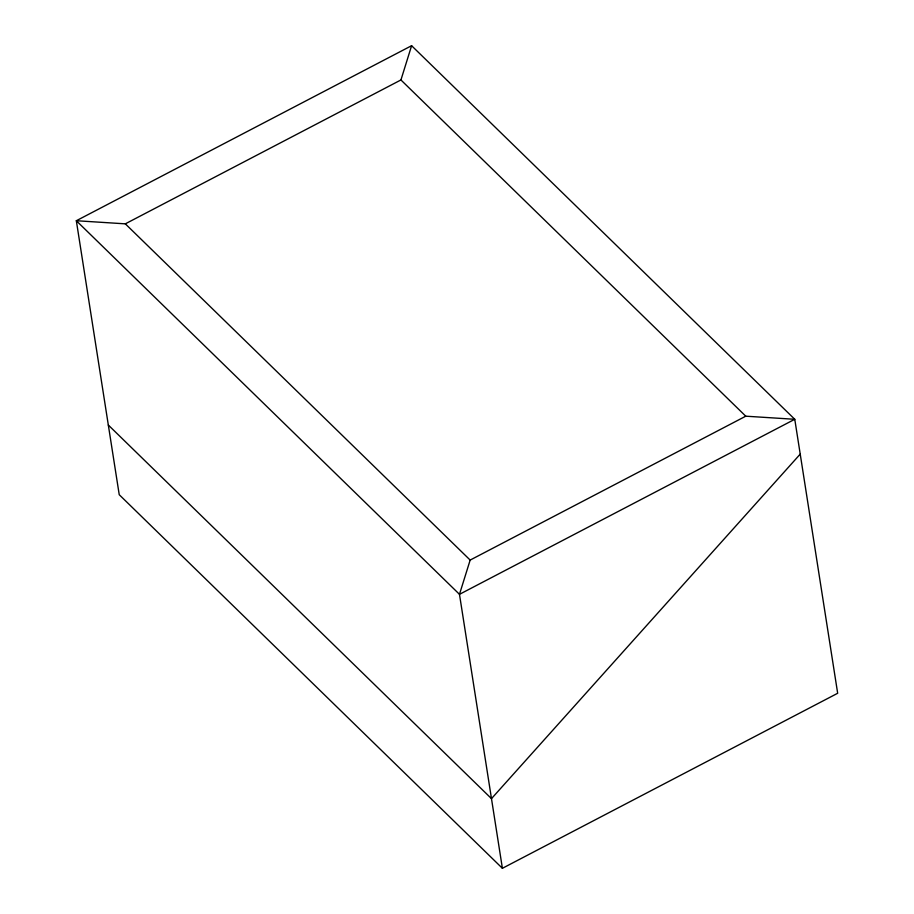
<?xml version="1.0" encoding="UTF-8"?>
<svg xmlns="http://www.w3.org/2000/svg" width="914" height="914" viewBox="0 0 914 914"><rect width="100%" height="100%" fill="white"/><g stroke="black" fill="none" stroke-linecap="round" stroke-linejoin="round"><path stroke-width="1.37" d="M502.392 868.3L459.479 594.329L76.33 220.731L125.321 223.839L400.938 79.952L411.608 45.7L794.769 419.298L837.67 693.269L502.392 868.3L119.231 494.703L76.33 220.731L411.608 45.7M470.162 560.076L459.479 594.329L794.757 419.286L745.767 416.19L470.162 560.076L125.321 223.839M800.218 454.121L491.481 798.642L108.32 425.044M400.926 79.952L745.767 416.19"/></g></svg>
